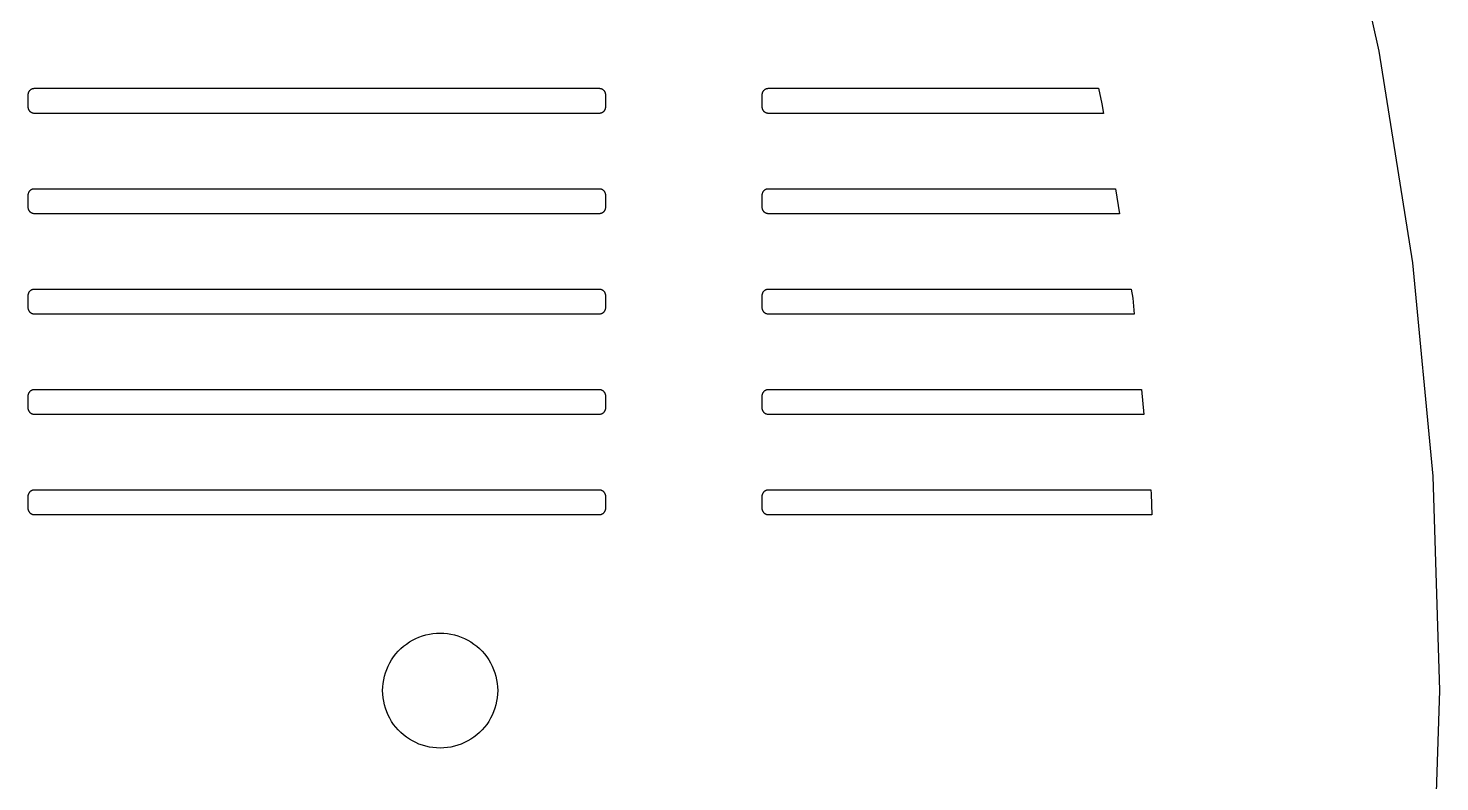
# Model space of a CAD drawing. Header units: metres. Extents: x -163 to 163, y -163 to 163.
# Drawn here: x 95.7 to 163.2, y -4.4 to 31.7 of the extents above; entities that cross this region are included whole.
import ezdxf

# ---------------------------------------------------------------- set-up
doc = ezdxf.new("R2010")
doc.units = ezdxf.units.M

msp = doc.modelspace()

# ---------------------------------------------------------------- linework, layer by layer
for p, q in [((160.308, 30.5804), (158.072, 40.5859)), ((161.912, 20.4542), (160.308, 30.5804)), ((95.701, 28.501), (95.7016, 28.5199)), ((95.701, 27.901), (95.701, 28.501)), ((95.7016, 28.5199), (95.7034, 28.5386)), ((95.7034, 28.5386), (95.7064, 28.5573)), ((95.7064, 28.5573), (95.7105, 28.5757)), ((95.7105, 28.5757), (95.7157, 28.5938)), ((95.7157, 28.5938), (95.7221, 28.6115)), ((95.7221, 28.6115), (95.7296, 28.6288)), ((95.7296, 28.6288), (95.7381, 28.6456)), ((95.7381, 28.6456), (95.7477, 28.6618)), ((95.7477, 28.6618), (95.7583, 28.6774)), ((95.7583, 28.6774), (95.7699, 28.6923)), ((95.7699, 28.6923), (95.7823, 28.7064)), ((95.7823, 28.7064), (95.7957, 28.7197)), ((95.7957, 28.7197), (95.8098, 28.7322)), ((95.8098, 28.7322), (95.8247, 28.7437)), ((95.8247, 28.7437), (95.8403, 28.7543)), ((95.8403, 28.7543), (95.8565, 28.7639)), ((95.8565, 28.7639), (95.8733, 28.7725)), ((95.8733, 28.7725), (95.8906, 28.78)), ((95.8906, 28.78), (95.9083, 28.7864)), ((95.9083, 28.7864), (95.9264, 28.7916)), ((95.9264, 28.7916), (95.9448, 28.7957)), ((95.9448, 28.7957), (95.9634, 28.7987)), ((95.9634, 28.7987), (95.9822, 28.8004)), ((95.9822, 28.8004), (96.001, 28.801)), ((96.001, 28.801), (123.001, 28.801)), ((123.001, 28.801), (123.02, 28.8004)), ((123.02, 28.8004), (123.039, 28.7987)), ((123.039, 28.7987), (123.057, 28.7957)), ((123.057, 28.7957), (123.076, 28.7916)), ((123.076, 28.7916), (123.094, 28.7864)), ((123.094, 28.7864), (123.111, 28.78)), ((123.111, 28.78), (123.129, 28.7725)), ((123.129, 28.7725), (123.146, 28.7639)), ((123.146, 28.7639), (123.162, 28.7543)), ((123.162, 28.7543), (123.177, 28.7437)), ((123.177, 28.7437), (123.192, 28.7322)), ((123.192, 28.7322), (123.206, 28.7197)), ((123.206, 28.7197), (123.22, 28.7064)), ((123.22, 28.7064), (123.232, 28.6923)), ((123.232, 28.6923), (123.244, 28.6774)), ((123.244, 28.6774), (123.254, 28.6618)), ((123.254, 28.6618), (123.264, 28.6456)), ((123.264, 28.6456), (123.272, 28.6288)), ((123.272, 28.6288), (123.28, 28.6115)), ((123.28, 28.6115), (123.286, 28.5938)), ((123.286, 28.5938), (123.292, 28.5757)), ((123.292, 28.5757), (123.296, 28.5573)), ((123.296, 28.5573), (123.299, 28.5386)), ((123.299, 28.5386), (123.3, 28.5199)), ((123.3, 28.5199), (123.301, 28.501)), ((123.301, 28.501), (123.301, 27.901)), ((130.801, 28.501), (130.802, 28.5199)), ((130.801, 27.901), (130.801, 28.501)), ((130.802, 28.5199), (130.803, 28.5386)), ((130.803, 28.5386), (130.806, 28.5573)), ((130.806, 28.5573), (130.81, 28.5757)), ((130.81, 28.5757), (130.816, 28.5938)), ((130.816, 28.5938), (130.822, 28.6115)), ((130.822, 28.6115), (130.83, 28.6288)), ((130.83, 28.6288), (130.838, 28.6456)), ((130.838, 28.6456), (130.848, 28.6618)), ((130.848, 28.6618), (130.858, 28.6774)), ((130.858, 28.6774), (130.87, 28.6923)), ((130.87, 28.6923), (130.882, 28.7064)), ((130.882, 28.7064), (130.896, 28.7197)), ((130.896, 28.7197), (130.91, 28.7322)), ((130.91, 28.7322), (130.925, 28.7437)), ((130.925, 28.7437), (130.94, 28.7543)), ((130.94, 28.7543), (130.957, 28.7639)), ((130.957, 28.7639), (130.973, 28.7725)), ((130.973, 28.7725), (130.991, 28.78)), ((130.991, 28.78), (131.008, 28.7864)), ((131.008, 28.7864), (131.026, 28.7916)), ((131.026, 28.7916), (131.045, 28.7957)), ((131.045, 28.7957), (131.063, 28.7987)), ((131.063, 28.7987), (131.082, 28.8004)), ((131.082, 28.8004), (131.101, 28.801)), ((131.101, 28.801), (146.88, 28.801)), ((146.88, 28.801), (147.047, 28.0508)), ((95.7016, 27.8822), (95.701, 27.901)), ((95.7034, 27.8634), (95.7016, 27.8822)), ((95.7064, 27.8448), (95.7034, 27.8634)), ((95.7105, 27.8264), (95.7064, 27.8448)), ((95.7157, 27.8083), (95.7105, 27.8264)), ((95.7221, 27.7906), (95.7157, 27.8083)), ((95.7296, 27.7733), (95.7221, 27.7906)), ((95.7381, 27.7565), (95.7296, 27.7733)), ((95.7477, 27.7403), (95.7381, 27.7565)), ((95.7583, 27.7247), (95.7477, 27.7403)), ((95.7699, 27.7098), (95.7583, 27.7247)), ((95.7823, 27.6957), (95.7699, 27.7098)), ((95.7957, 27.6823), (95.7823, 27.6957)), ((95.8098, 27.6699), (95.7957, 27.6823)), ((123.206, 27.6823), (123.192, 27.6699)), ((123.22, 27.6957), (123.206, 27.6823)), ((123.232, 27.7098), (123.22, 27.6957)), ((123.244, 27.7247), (123.232, 27.7098)), ((123.254, 27.7403), (123.244, 27.7247)), ((123.264, 27.7565), (123.254, 27.7403)), ((123.272, 27.7733), (123.264, 27.7565)), ((123.28, 27.7906), (123.272, 27.7733)), ((123.286, 27.8083), (123.28, 27.7906)), ((123.292, 27.8264), (123.286, 27.8083)), ((123.296, 27.8448), (123.292, 27.8264)), ((123.299, 27.8634), (123.296, 27.8448)), ((123.3, 27.8822), (123.299, 27.8634)), ((123.301, 27.901), (123.3, 27.8822)), ((130.802, 27.8822), (130.801, 27.901)), ((130.803, 27.8634), (130.802, 27.8822)), ((130.806, 27.8448), (130.803, 27.8634)), ((130.81, 27.8264), (130.806, 27.8448)), ((130.816, 27.8083), (130.81, 27.8264)), ((130.822, 27.7906), (130.816, 27.8083)), ((130.83, 27.7733), (130.822, 27.7906)), ((130.838, 27.7565), (130.83, 27.7733)), ((130.848, 27.7403), (130.838, 27.7565)), ((130.858, 27.7247), (130.848, 27.7403)), ((130.87, 27.7098), (130.858, 27.7247)), ((130.882, 27.6957), (130.87, 27.7098)), ((130.896, 27.6823), (130.882, 27.6957)), ((130.91, 27.6699), (130.896, 27.6823)), ((147.047, 28.0508), (147.119, 27.601)), ((95.8247, 27.6583), (95.8098, 27.6699)), ((95.8403, 27.6477), (95.8247, 27.6583)), ((95.8565, 27.6382), (95.8403, 27.6477)), ((95.8733, 27.6296), (95.8565, 27.6382)), ((95.8906, 27.6221), (95.8733, 27.6296)), ((95.9083, 27.6157), (95.8906, 27.6221)), ((95.9264, 27.6105), (95.9083, 27.6157)), ((95.9448, 27.6064), (95.9264, 27.6105)), ((95.9634, 27.6034), (95.9448, 27.6064)), ((95.9822, 27.6016), (95.9634, 27.6034)), ((96.001, 27.601), (95.9822, 27.6016)), ((123.001, 27.601), (96.001, 27.601)), ((123.02, 27.6016), (123.001, 27.601)), ((123.039, 27.6034), (123.02, 27.6016)), ((123.057, 27.6064), (123.039, 27.6034)), ((123.076, 27.6105), (123.057, 27.6064)), ((123.094, 27.6157), (123.076, 27.6105)), ((123.111, 27.6221), (123.094, 27.6157)), ((123.129, 27.6296), (123.111, 27.6221)), ((123.146, 27.6382), (123.129, 27.6296)), ((123.162, 27.6477), (123.146, 27.6382)), ((123.177, 27.6583), (123.162, 27.6477)), ((123.192, 27.6699), (123.177, 27.6583)), ((130.925, 27.6583), (130.91, 27.6699)), ((130.94, 27.6477), (130.925, 27.6583)), ((130.957, 27.6382), (130.94, 27.6477)), ((130.973, 27.6296), (130.957, 27.6382)), ((130.991, 27.6221), (130.973, 27.6296)), ((131.008, 27.6157), (130.991, 27.6221)), ((131.026, 27.6105), (131.008, 27.6157)), ((131.045, 27.6064), (131.026, 27.6105)), ((131.063, 27.6034), (131.045, 27.6064)), ((131.082, 27.6016), (131.063, 27.6034)), ((131.101, 27.601), (131.082, 27.6016)), ((147.119, 27.601), (131.101, 27.601)), ((95.701, 23.701), (95.7016, 23.7199)), ((95.701, 23.101), (95.701, 23.701)), ((95.7016, 23.7199), (95.7034, 23.7386)), ((95.7034, 23.7386), (95.7064, 23.7572)), ((95.7064, 23.7572), (95.7105, 23.7757)), ((95.7105, 23.7757), (95.7157, 23.7937)), ((95.7157, 23.7937), (95.7221, 23.8115)), ((95.7221, 23.8115), (95.7296, 23.8288)), ((95.7296, 23.8288), (95.7381, 23.8456)), ((95.7381, 23.8456), (95.7477, 23.8618)), ((95.7477, 23.8618), (95.7583, 23.8774)), ((95.7583, 23.8774), (95.7699, 23.8923)), ((95.7699, 23.8923), (95.7823, 23.9064)), ((95.7823, 23.9064), (95.7957, 23.9197)), ((95.7957, 23.9197), (95.8098, 23.9322)), ((95.8098, 23.9322), (95.8247, 23.9437)), ((95.8247, 23.9437), (95.8403, 23.9543)), ((95.8403, 23.9543), (95.8565, 23.9639)), ((95.8565, 23.9639), (95.8733, 23.9725)), ((95.8733, 23.9725), (95.8906, 23.98)), ((95.8906, 23.98), (95.9083, 23.9864)), ((95.9083, 23.9864), (95.9264, 23.9916)), ((95.9264, 23.9916), (95.9448, 23.9957)), ((95.9448, 23.9957), (95.9634, 23.9987)), ((95.9634, 23.9987), (95.9822, 24.0004)), ((95.9822, 24.0004), (96.001, 24.001)), ((96.001, 24.001), (123.001, 24.001)), ((123.001, 24.001), (123.02, 24.0004)), ((123.02, 24.0004), (123.039, 23.9987)), ((123.039, 23.9987), (123.057, 23.9957)), ((123.057, 23.9957), (123.076, 23.9916)), ((123.076, 23.9916), (123.094, 23.9864)), ((123.094, 23.9864), (123.111, 23.98)), ((123.111, 23.98), (123.129, 23.9725)), ((123.129, 23.9725), (123.146, 23.9639)), ((123.146, 23.9639), (123.162, 23.9543)), ((123.162, 23.9543), (123.177, 23.9437)), ((123.177, 23.9437), (123.192, 23.9322)), ((123.192, 23.9322), (123.206, 23.9197)), ((123.206, 23.9197), (123.22, 23.9064)), ((123.22, 23.9064), (123.232, 23.8923)), ((123.232, 23.8923), (123.244, 23.8774)), ((123.244, 23.8774), (123.254, 23.8618)), ((123.254, 23.8618), (123.264, 23.8456)), ((123.264, 23.8456), (123.272, 23.8288)), ((123.272, 23.8288), (123.28, 23.8115)), ((123.28, 23.8115), (123.286, 23.7937)), ((123.286, 23.7937), (123.292, 23.7757)), ((123.292, 23.7757), (123.296, 23.7572)), ((123.296, 23.7572), (123.299, 23.7386)), ((123.299, 23.7386), (123.3, 23.7199)), ((123.3, 23.7199), (123.301, 23.701)), ((123.301, 23.701), (123.301, 23.101)), ((130.801, 23.701), (130.802, 23.7199)), ((130.801, 23.101), (130.801, 23.701)), ((130.802, 23.7199), (130.803, 23.7386)), ((130.803, 23.7386), (130.806, 23.7572)), ((130.806, 23.7572), (130.81, 23.7757)), ((130.81, 23.7757), (130.816, 23.7937)), ((130.816, 23.7937), (130.822, 23.8115)), ((130.822, 23.8115), (130.83, 23.8288)), ((130.83, 23.8288), (130.838, 23.8456)), ((130.838, 23.8456), (130.848, 23.8618)), ((130.848, 23.8618), (130.858, 23.8774)), ((130.858, 23.8774), (130.87, 23.8923)), ((130.87, 23.8923), (130.882, 23.9064)), ((130.882, 23.9064), (130.896, 23.9197)), ((130.896, 23.9197), (130.91, 23.9322)), ((130.91, 23.9322), (130.925, 23.9437)), ((130.925, 23.9437), (130.94, 23.9543)), ((130.94, 23.9543), (130.957, 23.9639)), ((130.957, 23.9639), (130.973, 23.9725)), ((130.973, 23.9725), (130.991, 23.98)), ((130.991, 23.98), (131.008, 23.9864)), ((131.008, 23.9864), (131.026, 23.9916)), ((131.026, 23.9916), (131.045, 23.9957)), ((131.045, 23.9957), (131.063, 23.9987)), ((131.063, 23.9987), (131.082, 24.0004)), ((131.082, 24.0004), (131.101, 24.001)), ((131.101, 24.001), (147.689, 24.001)), ((147.689, 24.001), (147.879, 22.801)), ((95.7016, 23.0822), (95.701, 23.101)), ((95.7034, 23.0634), (95.7016, 23.0822)), ((95.7064, 23.0448), (95.7034, 23.0634)), ((95.7105, 23.0264), (95.7064, 23.0448)), ((95.7157, 23.0083), (95.7105, 23.0264)), ((95.7221, 22.9906), (95.7157, 23.0083)), ((95.7296, 22.9733), (95.7221, 22.9906)), ((95.7381, 22.9565), (95.7296, 22.9733)), ((95.7477, 22.9403), (95.7381, 22.9565)), ((123.264, 22.9565), (123.254, 22.9403)), ((123.272, 22.9733), (123.264, 22.9565)), ((123.28, 22.9906), (123.272, 22.9733)), ((123.286, 23.0083), (123.28, 22.9906)), ((123.292, 23.0264), (123.286, 23.0083)), ((123.296, 23.0448), (123.292, 23.0264)), ((123.299, 23.0634), (123.296, 23.0448)), ((123.3, 23.0822), (123.299, 23.0634)), ((123.301, 23.101), (123.3, 23.0822)), ((130.802, 23.0822), (130.801, 23.101)), ((130.803, 23.0634), (130.802, 23.0822)), ((130.806, 23.0448), (130.803, 23.0634)), ((130.81, 23.0264), (130.806, 23.0448)), ((130.816, 23.0083), (130.81, 23.0264)), ((130.822, 22.9906), (130.816, 23.0083)), ((130.83, 22.9733), (130.822, 22.9906)), ((130.838, 22.9565), (130.83, 22.9733)), ((130.848, 22.9403), (130.838, 22.9565)), ((95.7583, 22.9247), (95.7477, 22.9403)), ((95.7699, 22.9098), (95.7583, 22.9247)), ((95.7823, 22.8957), (95.7699, 22.9098)), ((95.7957, 22.8824), (95.7823, 22.8957)), ((95.8098, 22.8699), (95.7957, 22.8824)), ((95.8247, 22.8583), (95.8098, 22.8699)), ((95.8403, 22.8477), (95.8247, 22.8583)), ((95.8565, 22.8382), (95.8403, 22.8477)), ((95.8733, 22.8296), (95.8565, 22.8382)), ((95.8906, 22.8221), (95.8733, 22.8296)), ((95.9083, 22.8157), (95.8906, 22.8221)), ((95.9264, 22.8105), (95.9083, 22.8157)), ((95.9448, 22.8064), (95.9264, 22.8105)), ((95.9634, 22.8034), (95.9448, 22.8064)), ((95.9822, 22.8016), (95.9634, 22.8034)), ((96.001, 22.801), (95.9822, 22.8016)), ((123.001, 22.801), (96.001, 22.801)), ((123.02, 22.8016), (123.001, 22.801)), ((123.039, 22.8034), (123.02, 22.8016)), ((123.057, 22.8064), (123.039, 22.8034)), ((123.076, 22.8105), (123.057, 22.8064)), ((123.094, 22.8157), (123.076, 22.8105)), ((123.111, 22.8221), (123.094, 22.8157)), ((123.129, 22.8296), (123.111, 22.8221)), ((123.146, 22.8382), (123.129, 22.8296)), ((123.162, 22.8477), (123.146, 22.8382)), ((123.177, 22.8583), (123.162, 22.8477)), ((123.192, 22.8699), (123.177, 22.8583)), ((123.206, 22.8824), (123.192, 22.8699)), ((123.22, 22.8957), (123.206, 22.8824)), ((123.232, 22.9098), (123.22, 22.8957)), ((123.244, 22.9247), (123.232, 22.9098)), ((123.254, 22.9403), (123.244, 22.9247)), ((130.858, 22.9247), (130.848, 22.9403)), ((130.87, 22.9098), (130.858, 22.9247)), ((130.882, 22.8957), (130.87, 22.9098)), ((130.896, 22.8824), (130.882, 22.8957)), ((130.91, 22.8699), (130.896, 22.8824)), ((130.925, 22.8583), (130.91, 22.8699)), ((130.94, 22.8477), (130.925, 22.8583)), ((130.957, 22.8382), (130.94, 22.8477)), ((130.973, 22.8296), (130.957, 22.8382)), ((130.991, 22.8221), (130.973, 22.8296)), ((131.008, 22.8157), (130.991, 22.8221)), ((131.026, 22.8105), (131.008, 22.8157)), ((131.045, 22.8064), (131.026, 22.8105)), ((131.063, 22.8034), (131.045, 22.8064)), ((131.082, 22.8016), (131.063, 22.8034)), ((131.101, 22.801), (131.082, 22.8016)), ((147.879, 22.801), (131.101, 22.801)), ((162.877, 10.2473), (161.912, 20.4542)), ((95.701, 18.901), (95.7016, 18.9199)), ((95.701, 18.301), (95.701, 18.901)), ((95.7016, 18.9199), (95.7034, 18.9386)), ((95.7034, 18.9386), (95.7064, 18.9573)), ((95.7064, 18.9573), (95.7105, 18.9756)), ((95.7105, 18.9756), (95.7157, 18.9937)), ((95.7157, 18.9937), (95.7221, 19.0115)), ((95.7221, 19.0115), (95.7296, 19.0288)), ((95.7296, 19.0288), (95.7381, 19.0456)), ((95.7381, 19.0456), (95.7477, 19.0618)), ((95.7477, 19.0618), (95.7583, 19.0774)), ((95.7583, 19.0774), (95.7699, 19.0923)), ((95.7699, 19.0923), (95.7823, 19.1064)), ((95.7823, 19.1064), (95.7957, 19.1197)), ((95.7957, 19.1197), (95.8098, 19.1322)), ((95.8098, 19.1322), (95.8247, 19.1437)), ((95.8247, 19.1437), (95.8403, 19.1543)), ((95.8403, 19.1543), (95.8565, 19.1639)), ((95.8565, 19.1639), (95.8733, 19.1725)), ((95.8733, 19.1725), (95.8906, 19.18)), ((95.8906, 19.18), (95.9083, 19.1864)), ((95.9083, 19.1864), (95.9264, 19.1916)), ((95.9264, 19.1916), (95.9448, 19.1957)), ((95.9448, 19.1957), (95.9634, 19.1987)), ((95.9634, 19.1987), (95.9822, 19.2005)), ((95.9822, 19.2005), (96.001, 19.201)), ((96.001, 19.201), (123.001, 19.201)), ((123.001, 19.201), (123.02, 19.2005)), ((123.02, 19.2005), (123.039, 19.1987)), ((123.039, 19.1987), (123.057, 19.1957)), ((123.057, 19.1957), (123.076, 19.1916)), ((123.076, 19.1916), (123.094, 19.1864)), ((123.094, 19.1864), (123.111, 19.18)), ((123.111, 19.18), (123.129, 19.1725)), ((123.129, 19.1725), (123.146, 19.1639)), ((123.146, 19.1639), (123.162, 19.1543)), ((123.162, 19.1543), (123.177, 19.1437)), ((123.177, 19.1437), (123.192, 19.1322)), ((123.192, 19.1322), (123.206, 19.1197)), ((123.206, 19.1197), (123.22, 19.1064)), ((123.22, 19.1064), (123.232, 19.0923)), ((123.232, 19.0923), (123.244, 19.0774)), ((123.244, 19.0774), (123.254, 19.0618)), ((123.254, 19.0618), (123.264, 19.0456)), ((123.264, 19.0456), (123.272, 19.0288)), ((123.272, 19.0288), (123.28, 19.0115)), ((123.28, 19.0115), (123.286, 18.9937)), ((123.286, 18.9937), (123.292, 18.9756)), ((123.292, 18.9756), (123.296, 18.9573)), ((123.296, 18.9573), (123.299, 18.9386)), ((123.299, 18.9386), (123.3, 18.9199)), ((123.3, 18.9199), (123.301, 18.901)), ((123.301, 18.901), (123.301, 18.301)), ((130.801, 18.901), (130.802, 18.9199)), ((130.801, 18.301), (130.801, 18.901)), ((130.802, 18.9199), (130.803, 18.9386)), ((130.803, 18.9386), (130.806, 18.9573)), ((130.806, 18.9573), (130.81, 18.9756)), ((130.81, 18.9756), (130.816, 18.9937)), ((130.816, 18.9937), (130.822, 19.0115)), ((130.822, 19.0115), (130.83, 19.0288)), ((130.83, 19.0288), (130.838, 19.0456)), ((130.838, 19.0456), (130.848, 19.0618)), ((130.848, 19.0618), (130.858, 19.0774)), ((130.858, 19.0774), (130.87, 19.0923)), ((130.87, 19.0923), (130.882, 19.1064)), ((130.882, 19.1064), (130.896, 19.1197)), ((130.896, 19.1197), (130.91, 19.1322)), ((130.91, 19.1322), (130.925, 19.1437)), ((130.925, 19.1437), (130.94, 19.1543)), ((130.94, 19.1543), (130.957, 19.1639)), ((130.957, 19.1639), (130.973, 19.1725)), ((130.973, 19.1725), (130.991, 19.18)), ((130.991, 19.18), (131.008, 19.1864)), ((131.008, 19.1864), (131.026, 19.1916)), ((131.026, 19.1916), (131.045, 19.1957)), ((131.045, 19.1957), (131.063, 19.1987)), ((131.063, 19.1987), (131.082, 19.2005)), ((131.082, 19.2005), (131.101, 19.201)), ((131.101, 19.201), (148.449, 19.201)), ((148.449, 19.201), (148.519, 18.7623)), ((95.7016, 18.2822), (95.701, 18.301)), ((95.7034, 18.2634), (95.7016, 18.2822)), ((95.7064, 18.2448), (95.7034, 18.2634)), ((95.7105, 18.2264), (95.7064, 18.2448)), ((95.7157, 18.2083), (95.7105, 18.2264)), ((123.292, 18.2264), (123.286, 18.2083)), ((123.296, 18.2448), (123.292, 18.2264)), ((123.299, 18.2634), (123.296, 18.2448)), ((123.3, 18.2822), (123.299, 18.2634)), ((123.301, 18.301), (123.3, 18.2822)), ((130.802, 18.2822), (130.801, 18.301)), ((130.803, 18.2634), (130.802, 18.2822)), ((130.806, 18.2448), (130.803, 18.2634)), ((130.81, 18.2264), (130.806, 18.2448)), ((130.816, 18.2083), (130.81, 18.2264)), ((148.519, 18.7623), (148.59, 18.001)), ((95.7221, 18.1906), (95.7157, 18.2083)), ((95.7296, 18.1733), (95.7221, 18.1906)), ((95.7381, 18.1565), (95.7296, 18.1733)), ((95.7477, 18.1403), (95.7381, 18.1565)), ((95.7583, 18.1247), (95.7477, 18.1403)), ((95.7699, 18.1098), (95.7583, 18.1247)), ((95.7823, 18.0957), (95.7699, 18.1098)), ((95.7957, 18.0824), (95.7823, 18.0957)), ((95.8098, 18.0699), (95.7957, 18.0824)), ((95.8247, 18.0583), (95.8098, 18.0699)), ((95.8403, 18.0477), (95.8247, 18.0583)), ((95.8565, 18.0381), (95.8403, 18.0477)), ((95.8733, 18.0296), (95.8565, 18.0381)), ((95.8906, 18.0221), (95.8733, 18.0296)), ((95.9083, 18.0157), (95.8906, 18.0221)), ((95.9264, 18.0105), (95.9083, 18.0157)), ((95.9448, 18.0063), (95.9264, 18.0105)), ((95.9634, 18.0034), (95.9448, 18.0063)), ((95.9822, 18.0016), (95.9634, 18.0034)), ((96.001, 18.001), (95.9822, 18.0016)), ((123.001, 18.001), (96.001, 18.001)), ((123.02, 18.0016), (123.001, 18.001)), ((123.039, 18.0034), (123.02, 18.0016)), ((123.057, 18.0063), (123.039, 18.0034)), ((123.076, 18.0105), (123.057, 18.0063)), ((123.094, 18.0157), (123.076, 18.0105)), ((123.111, 18.0221), (123.094, 18.0157)), ((123.129, 18.0296), (123.111, 18.0221)), ((123.146, 18.0381), (123.129, 18.0296)), ((123.162, 18.0477), (123.146, 18.0381)), ((123.177, 18.0583), (123.162, 18.0477)), ((123.192, 18.0699), (123.177, 18.0583)), ((123.206, 18.0824), (123.192, 18.0699)), ((123.22, 18.0957), (123.206, 18.0824)), ((123.232, 18.1098), (123.22, 18.0957)), ((123.244, 18.1247), (123.232, 18.1098)), ((123.254, 18.1403), (123.244, 18.1247)), ((123.264, 18.1565), (123.254, 18.1403)), ((123.272, 18.1733), (123.264, 18.1565)), ((123.28, 18.1906), (123.272, 18.1733)), ((123.286, 18.2083), (123.28, 18.1906)), ((130.822, 18.1906), (130.816, 18.2083)), ((130.83, 18.1733), (130.822, 18.1906)), ((130.838, 18.1565), (130.83, 18.1733)), ((130.848, 18.1403), (130.838, 18.1565)), ((130.858, 18.1247), (130.848, 18.1403)), ((130.87, 18.1098), (130.858, 18.1247)), ((130.882, 18.0957), (130.87, 18.1098)), ((130.896, 18.0824), (130.882, 18.0957)), ((130.91, 18.0699), (130.896, 18.0824)), ((130.925, 18.0583), (130.91, 18.0699)), ((130.94, 18.0477), (130.925, 18.0583)), ((130.957, 18.0381), (130.94, 18.0477)), ((130.973, 18.0296), (130.957, 18.0381)), ((130.991, 18.0221), (130.973, 18.0296)), ((131.008, 18.0157), (130.991, 18.0221)), ((131.026, 18.0105), (131.008, 18.0157)), ((131.045, 18.0063), (131.026, 18.0105)), ((131.063, 18.0034), (131.045, 18.0063)), ((131.082, 18.0016), (131.063, 18.0034)), ((131.101, 18.001), (131.082, 18.0016)), ((148.59, 18.001), (131.101, 18.001)), ((95.7064, 14.1573), (95.7105, 14.1756)), ((95.7105, 14.1756), (95.7157, 14.1937)), ((95.7157, 14.1937), (95.7221, 14.2115)), ((95.7221, 14.2115), (95.7296, 14.2288)), ((95.7296, 14.2288), (95.7381, 14.2456)), ((95.7381, 14.2456), (95.7477, 14.2618)), ((95.7477, 14.2618), (95.7583, 14.2774)), ((95.7583, 14.2774), (95.7699, 14.2923)), ((95.7699, 14.2923), (95.7823, 14.3064)), ((95.7823, 14.3064), (95.7957, 14.3197)), ((95.7957, 14.3197), (95.8098, 14.3322)), ((95.8098, 14.3322), (95.8247, 14.3438)), ((95.8247, 14.3438), (95.8403, 14.3543)), ((95.8403, 14.3543), (95.8565, 14.3639)), ((95.8565, 14.3639), (95.8733, 14.3725)), ((95.8733, 14.3725), (95.8906, 14.38)), ((95.8906, 14.38), (95.9083, 14.3864)), ((95.9083, 14.3864), (95.9264, 14.3916)), ((95.9264, 14.3916), (95.9448, 14.3957)), ((95.9448, 14.3957), (95.9634, 14.3987)), ((95.9634, 14.3987), (95.9822, 14.4005)), ((95.9822, 14.4005), (96.001, 14.401)), ((96.001, 14.401), (123.001, 14.401)), ((123.001, 14.401), (123.02, 14.4005)), ((123.02, 14.4005), (123.039, 14.3987)), ((123.039, 14.3987), (123.057, 14.3957)), ((123.057, 14.3957), (123.076, 14.3916)), ((123.076, 14.3916), (123.094, 14.3864)), ((123.094, 14.3864), (123.111, 14.38)), ((123.111, 14.38), (123.129, 14.3725)), ((123.129, 14.3725), (123.146, 14.3639)), ((123.146, 14.3639), (123.162, 14.3543)), ((123.162, 14.3543), (123.177, 14.3438)), ((123.177, 14.3438), (123.192, 14.3322)), ((123.192, 14.3322), (123.206, 14.3197)), ((123.206, 14.3197), (123.22, 14.3064)), ((123.22, 14.3064), (123.232, 14.2923)), ((123.232, 14.2923), (123.244, 14.2774)), ((123.244, 14.2774), (123.254, 14.2618)), ((123.254, 14.2618), (123.264, 14.2456)), ((123.264, 14.2456), (123.272, 14.2288)), ((123.272, 14.2288), (123.28, 14.2115)), ((123.28, 14.2115), (123.286, 14.1937)), ((123.286, 14.1937), (123.292, 14.1756)), ((123.292, 14.1756), (123.296, 14.1573)), ((130.806, 14.1573), (130.81, 14.1756)), ((130.81, 14.1756), (130.816, 14.1937)), ((130.816, 14.1937), (130.822, 14.2115)), ((130.822, 14.2115), (130.83, 14.2288)), ((130.83, 14.2288), (130.838, 14.2456)), ((130.838, 14.2456), (130.848, 14.2618)), ((130.848, 14.2618), (130.858, 14.2774)), ((130.858, 14.2774), (130.87, 14.2923)), ((130.87, 14.2923), (130.882, 14.3064)), ((130.882, 14.3064), (130.896, 14.3197)), ((130.896, 14.3197), (130.91, 14.3322)), ((130.91, 14.3322), (130.925, 14.3438)), ((130.925, 14.3438), (130.94, 14.3543)), ((130.94, 14.3543), (130.957, 14.3639)), ((130.957, 14.3639), (130.973, 14.3725)), ((130.973, 14.3725), (130.991, 14.38)), ((130.991, 14.38), (131.008, 14.3864)), ((131.008, 14.3864), (131.026, 14.3916)), ((131.026, 14.3916), (131.045, 14.3957)), ((131.045, 14.3957), (131.063, 14.3987)), ((131.063, 14.3987), (131.082, 14.4005)), ((131.082, 14.4005), (131.101, 14.401)), ((131.101, 14.401), (148.931, 14.401)), ((148.931, 14.401), (149.044, 13.201)), ((95.701, 14.101), (95.7016, 14.1199)), ((95.701, 13.501), (95.701, 14.101)), ((95.7016, 13.4822), (95.701, 13.501)), ((95.7016, 14.1199), (95.7034, 14.1386)), ((95.7034, 14.1386), (95.7064, 14.1573)), ((123.296, 14.1573), (123.299, 14.1386)), ((123.299, 14.1386), (123.3, 14.1199)), ((123.3, 14.1199), (123.301, 14.101)), ((123.301, 13.501), (123.3, 13.4822)), ((123.301, 14.101), (123.301, 13.501)), ((130.801, 14.101), (130.802, 14.1199)), ((130.801, 13.501), (130.801, 14.101)), ((130.802, 13.4822), (130.801, 13.501)), ((130.802, 14.1199), (130.803, 14.1386)), ((130.803, 14.1386), (130.806, 14.1573)), ((95.7034, 13.4634), (95.7016, 13.4822)), ((95.7064, 13.4448), (95.7034, 13.4634)), ((95.7105, 13.4264), (95.7064, 13.4448)), ((95.7157, 13.4083), (95.7105, 13.4264)), ((95.7221, 13.3906), (95.7157, 13.4083)), ((95.7296, 13.3733), (95.7221, 13.3906)), ((95.7381, 13.3565), (95.7296, 13.3733)), ((95.7477, 13.3403), (95.7381, 13.3565)), ((95.7583, 13.3247), (95.7477, 13.3403)), ((95.7699, 13.3098), (95.7583, 13.3247)), ((95.7823, 13.2957), (95.7699, 13.3098)), ((95.7957, 13.2823), (95.7823, 13.2957)), ((95.8098, 13.2699), (95.7957, 13.2823)), ((95.8247, 13.2583), (95.8098, 13.2699)), ((95.8403, 13.2477), (95.8247, 13.2583)), ((95.8565, 13.2381), (95.8403, 13.2477)), ((95.8733, 13.2296), (95.8565, 13.2381)), ((95.8906, 13.2221), (95.8733, 13.2296)), ((95.9083, 13.2157), (95.8906, 13.2221)), ((95.9264, 13.2105), (95.9083, 13.2157)), ((95.9448, 13.2064), (95.9264, 13.2105)), ((95.9634, 13.2034), (95.9448, 13.2064)), ((95.9822, 13.2016), (95.9634, 13.2034)), ((96.001, 13.201), (95.9822, 13.2016)), ((123.001, 13.201), (96.001, 13.201)), ((123.02, 13.2016), (123.001, 13.201)), ((123.039, 13.2034), (123.02, 13.2016)), ((123.057, 13.2064), (123.039, 13.2034)), ((123.076, 13.2105), (123.057, 13.2064)), ((123.094, 13.2157), (123.076, 13.2105)), ((123.111, 13.2221), (123.094, 13.2157)), ((123.129, 13.2296), (123.111, 13.2221)), ((123.146, 13.2381), (123.129, 13.2296)), ((123.162, 13.2477), (123.146, 13.2381)), ((123.177, 13.2583), (123.162, 13.2477)), ((123.192, 13.2699), (123.177, 13.2583)), ((123.206, 13.2823), (123.192, 13.2699)), ((123.22, 13.2957), (123.206, 13.2823)), ((123.232, 13.3098), (123.22, 13.2957)), ((123.244, 13.3247), (123.232, 13.3098)), ((123.254, 13.3403), (123.244, 13.3247)), ((123.264, 13.3565), (123.254, 13.3403)), ((123.272, 13.3733), (123.264, 13.3565)), ((123.28, 13.3906), (123.272, 13.3733)), ((123.286, 13.4083), (123.28, 13.3906)), ((123.292, 13.4264), (123.286, 13.4083)), ((123.296, 13.4448), (123.292, 13.4264)), ((123.299, 13.4634), (123.296, 13.4448)), ((123.3, 13.4822), (123.299, 13.4634)), ((130.803, 13.4634), (130.802, 13.4822)), ((130.806, 13.4448), (130.803, 13.4634)), ((130.81, 13.4264), (130.806, 13.4448)), ((130.816, 13.4083), (130.81, 13.4264)), ((130.822, 13.3906), (130.816, 13.4083)), ((130.83, 13.3733), (130.822, 13.3906)), ((130.838, 13.3565), (130.83, 13.3733)), ((130.848, 13.3403), (130.838, 13.3565)), ((130.858, 13.3247), (130.848, 13.3403)), ((130.87, 13.3098), (130.858, 13.3247)), ((130.882, 13.2957), (130.87, 13.3098)), ((130.896, 13.2823), (130.882, 13.2957)), ((130.91, 13.2699), (130.896, 13.2823)), ((130.925, 13.2583), (130.91, 13.2699)), ((130.94, 13.2477), (130.925, 13.2583)), ((130.957, 13.2381), (130.94, 13.2477)), ((130.973, 13.2296), (130.957, 13.2381)), ((130.991, 13.2221), (130.973, 13.2296)), ((131.008, 13.2157), (130.991, 13.2221)), ((131.026, 13.2105), (131.008, 13.2157)), ((131.045, 13.2064), (131.026, 13.2105)), ((131.063, 13.2034), (131.045, 13.2064)), ((131.082, 13.2016), (131.063, 13.2034)), ((131.101, 13.201), (131.082, 13.2016)), ((149.044, 13.201), (131.101, 13.201)), ((163.199, 0), (162.877, 10.2473)), ((95.7381, 9.44557), (95.7477, 9.46179)), ((95.7477, 9.46179), (95.7583, 9.47737)), ((95.7583, 9.47737), (95.7699, 9.49226)), ((95.7699, 9.49226), (95.7823, 9.50641)), ((95.7823, 9.50641), (95.7957, 9.51973)), ((95.7957, 9.51973), (95.8098, 9.5322)), ((95.8098, 9.5322), (95.8247, 9.54375)), ((95.8247, 9.54375), (95.8403, 9.55434)), ((95.8403, 9.55434), (95.8565, 9.56393)), ((95.8565, 9.56393), (95.8733, 9.57248)), ((95.8733, 9.57248), (95.8906, 9.57997)), ((95.8906, 9.57997), (95.9083, 9.58635)), ((95.9083, 9.58635), (95.9264, 9.59161)), ((95.9264, 9.59161), (95.9448, 9.59572)), ((95.9448, 9.59572), (95.9634, 9.59868)), ((95.9634, 9.59868), (95.9822, 9.60045)), ((95.9822, 9.60045), (96.001, 9.60104)), ((96.001, 9.60104), (123.001, 9.60104)), ((123.001, 9.60104), (123.02, 9.60045)), ((123.02, 9.60045), (123.039, 9.59868)), ((123.039, 9.59868), (123.057, 9.59572)), ((123.057, 9.59572), (123.076, 9.59161)), ((123.076, 9.59161), (123.094, 9.58635)), ((123.094, 9.58635), (123.111, 9.57997)), ((123.111, 9.57997), (123.129, 9.57248)), ((123.129, 9.57248), (123.146, 9.56393)), ((123.146, 9.56393), (123.162, 9.55434)), ((123.162, 9.55434), (123.177, 9.54375)), ((123.177, 9.54375), (123.192, 9.5322)), ((123.192, 9.5322), (123.206, 9.51973)), ((123.206, 9.51973), (123.22, 9.50641)), ((123.22, 9.50641), (123.232, 9.49226)), ((123.232, 9.49226), (123.244, 9.47737)), ((123.244, 9.47737), (123.254, 9.46179)), ((123.254, 9.46179), (123.264, 9.44557)), ((130.838, 9.44557), (130.848, 9.46179)), ((130.848, 9.46179), (130.858, 9.47737)), ((130.858, 9.47737), (130.87, 9.49226)), ((130.87, 9.49226), (130.882, 9.50641)), ((130.882, 9.50641), (130.896, 9.51973)), ((130.896, 9.51973), (130.91, 9.5322)), ((130.91, 9.5322), (130.925, 9.54375)), ((130.925, 9.54375), (130.94, 9.55434)), ((130.94, 9.55434), (130.957, 9.56393)), ((130.957, 9.56393), (130.973, 9.57248)), ((130.973, 9.57248), (130.991, 9.57997)), ((130.991, 9.57997), (131.008, 9.58635)), ((131.008, 9.58635), (131.026, 9.59161)), ((131.026, 9.59161), (131.045, 9.59572)), ((131.045, 9.59572), (131.063, 9.59868)), ((131.063, 9.59868), (131.082, 9.60045)), ((131.082, 9.60045), (131.101, 9.60104)), ((131.101, 9.60104), (149.385, 9.60104)), ((149.385, 9.60104), (149.404, 9.39967)), ((95.701, 9.30104), (95.7016, 9.31987)), ((95.701, 8.70103), (95.701, 9.30104)), ((95.7016, 9.31987), (95.7034, 9.33864)), ((95.7034, 9.33864), (95.7064, 9.35725)), ((95.7064, 9.35725), (95.7105, 9.37564)), ((95.7105, 9.37564), (95.7157, 9.39374)), ((95.7157, 9.39374), (95.7221, 9.41147)), ((95.7221, 9.41147), (95.7296, 9.42877)), ((95.7296, 9.42877), (95.7381, 9.44557)), ((123.264, 9.44557), (123.272, 9.42877)), ((123.272, 9.42877), (123.28, 9.41147)), ((123.28, 9.41147), (123.286, 9.39374)), ((123.286, 9.39374), (123.292, 9.37564)), ((123.292, 9.37564), (123.296, 9.35725)), ((123.296, 9.35725), (123.299, 9.33864)), ((123.299, 9.33864), (123.3, 9.31987)), ((123.3, 9.31987), (123.301, 9.30104)), ((123.301, 9.30104), (123.301, 8.70103)), ((130.801, 9.30104), (130.802, 9.31987)), ((130.801, 8.70103), (130.801, 9.30104)), ((130.802, 9.31987), (130.803, 9.33864)), ((130.803, 9.33864), (130.806, 9.35725)), ((130.806, 9.35725), (130.81, 9.37564)), ((130.81, 9.37564), (130.816, 9.39374)), ((130.816, 9.39374), (130.822, 9.41147)), ((130.822, 9.41147), (130.83, 9.42877)), ((130.83, 9.42877), (130.838, 9.44557)), ((149.404, 9.39967), (149.435, 8.40105)), ((95.7016, 8.68221), (95.701, 8.70103)), ((95.7034, 8.66344), (95.7016, 8.68221)), ((95.7064, 8.64482), (95.7034, 8.66344)), ((95.7105, 8.62643), (95.7064, 8.64482)), ((95.7157, 8.60834), (95.7105, 8.62643)), ((95.7221, 8.59061), (95.7157, 8.60834)), ((95.7296, 8.5733), (95.7221, 8.59061)), ((95.7381, 8.55652), (95.7296, 8.5733)), ((95.7477, 8.5403), (95.7381, 8.55652)), ((95.7583, 8.5247), (95.7477, 8.5403)), ((95.7699, 8.50981), (95.7583, 8.5247)), ((95.7823, 8.49568), (95.7699, 8.50981)), ((95.7957, 8.48235), (95.7823, 8.49568)), ((95.8098, 8.46988), (95.7957, 8.48235)), ((95.8247, 8.45833), (95.8098, 8.46988)), ((95.8403, 8.44774), (95.8247, 8.45833)), ((95.8565, 8.43814), (95.8403, 8.44774)), ((95.8733, 8.4296), (95.8565, 8.43814)), ((95.8906, 8.4221), (95.8733, 8.4296)), ((95.9083, 8.41573), (95.8906, 8.4221)), ((95.9264, 8.41046), (95.9083, 8.41573)), ((95.9448, 8.40636), (95.9264, 8.41046)), ((95.9634, 8.40341), (95.9448, 8.40636)), ((95.9822, 8.40163), (95.9634, 8.40341)), ((96.001, 8.40105), (95.9822, 8.40163)), ((123.001, 8.40105), (96.001, 8.40105)), ((123.02, 8.40163), (123.001, 8.40105)), ((123.039, 8.40341), (123.02, 8.40163)), ((123.057, 8.40636), (123.039, 8.40341)), ((123.076, 8.41046), (123.057, 8.40636)), ((123.094, 8.41573), (123.076, 8.41046)), ((123.111, 8.4221), (123.094, 8.41573)), ((123.129, 8.4296), (123.111, 8.4221)), ((123.146, 8.43814), (123.129, 8.4296)), ((123.162, 8.44774), (123.146, 8.43814)), ((123.177, 8.45833), (123.162, 8.44774)), ((123.192, 8.46988), (123.177, 8.45833)), ((123.206, 8.48235), (123.192, 8.46988)), ((123.22, 8.49568), (123.206, 8.48235)), ((123.232, 8.50981), (123.22, 8.49568)), ((123.244, 8.5247), (123.232, 8.50981)), ((123.254, 8.5403), (123.244, 8.5247)), ((123.264, 8.55652), (123.254, 8.5403)), ((123.272, 8.5733), (123.264, 8.55652)), ((123.28, 8.59061), (123.272, 8.5733)), ((123.286, 8.60834), (123.28, 8.59061)), ((123.292, 8.62643), (123.286, 8.60834)), ((123.296, 8.64482), (123.292, 8.62643)), ((123.299, 8.66344), (123.296, 8.64482)), ((123.3, 8.68221), (123.299, 8.66344)), ((123.301, 8.70103), (123.3, 8.68221)), ((130.802, 8.68221), (130.801, 8.70103)), ((130.803, 8.66344), (130.802, 8.68221)), ((130.806, 8.64482), (130.803, 8.66344)), ((130.81, 8.62643), (130.806, 8.64482)), ((130.816, 8.60834), (130.81, 8.62643)), ((130.822, 8.59061), (130.816, 8.60834)), ((130.83, 8.5733), (130.822, 8.59061)), ((130.838, 8.55652), (130.83, 8.5733)), ((130.848, 8.5403), (130.838, 8.55652)), ((130.858, 8.5247), (130.848, 8.5403)), ((130.87, 8.50981), (130.858, 8.5247)), ((130.882, 8.49568), (130.87, 8.50981)), ((130.896, 8.48235), (130.882, 8.49568)), ((130.91, 8.46988), (130.896, 8.48235)), ((130.925, 8.45833), (130.91, 8.46988)), ((130.94, 8.44774), (130.925, 8.45833)), ((130.957, 8.43814), (130.94, 8.44774)), ((130.973, 8.4296), (130.957, 8.43814)), ((130.991, 8.4221), (130.973, 8.4296)), ((131.008, 8.41573), (130.991, 8.4221)), ((131.026, 8.41046), (131.008, 8.41573)), ((131.045, 8.40636), (131.026, 8.41046)), ((131.063, 8.40341), (131.045, 8.40636)), ((131.082, 8.40163), (131.063, 8.40341)), ((131.101, 8.40105), (131.082, 8.40163)), ((149.435, 8.40105), (131.101, 8.40105)), ((114.715, 2.66359), (114.884, 2.70128)), ((114.884, 2.70128), (115.054, 2.7283)), ((115.054, 2.7283), (115.226, 2.74457)), ((115.226, 2.74457), (115.399, 2.75)), ((115.399, 2.75), (115.572, 2.74457)), ((115.572, 2.74457), (115.744, 2.7283)), ((115.744, 2.7283), (115.914, 2.70128)), ((115.914, 2.70128), (116.083, 2.66359)), ((113.517, 2.00465), (113.646, 2.1189)), ((113.646, 2.1189), (113.783, 2.22479)), ((113.783, 2.22479), (113.926, 2.3219)), ((113.926, 2.3219), (114.074, 2.40984)), ((114.074, 2.40984), (114.228, 2.48827)), ((114.228, 2.48827), (114.387, 2.55688)), ((114.387, 2.55688), (114.549, 2.6154)), ((114.549, 2.6154), (114.715, 2.66359)), ((116.083, 2.66359), (116.249, 2.6154)), ((116.249, 2.6154), (116.411, 2.55688)), ((116.411, 2.55688), (116.57, 2.48827)), ((116.57, 2.48827), (116.724, 2.40984)), ((116.724, 2.40984), (116.873, 2.3219)), ((116.873, 2.3219), (117.015, 2.22479)), ((117.015, 2.22479), (117.152, 2.1189)), ((117.152, 2.1189), (117.282, 2.00465)), ((112.989, 1.32481), (113.077, 1.47351)), ((113.077, 1.47351), (113.174, 1.61641)), ((113.174, 1.61641), (113.28, 1.75291)), ((113.28, 1.75291), (113.394, 1.88249)), ((113.394, 1.88249), (113.517, 2.00465)), ((117.282, 2.00465), (117.404, 1.88249)), ((117.404, 1.88249), (117.518, 1.75291)), ((117.518, 1.75291), (117.624, 1.61641)), ((117.624, 1.61641), (117.721, 1.47351)), ((117.721, 1.47351), (117.809, 1.32481)), ((112.698, 0.51529), (112.735, 0.68388)), ((112.735, 0.68388), (112.784, 0.84979)), ((112.784, 0.84979), (112.842, 1.01233)), ((112.842, 1.01233), (112.911, 1.17088)), ((112.911, 1.17088), (112.989, 1.32481)), ((117.809, 1.32481), (117.887, 1.17088)), ((117.887, 1.17088), (117.956, 1.01233)), ((117.956, 1.01233), (118.014, 0.84979)), ((118.014, 0.84979), (118.063, 0.68388)), ((118.063, 0.68388), (118.1, 0.51529)), ((112.649, 0), (112.655, 0.17267)), ((112.655, -0.17267), (112.649, 0)), ((112.655, 0.17267), (112.671, 0.34467)), ((112.671, 0.34467), (112.698, 0.51529)), ((118.1, 0.51529), (118.127, 0.34467)), ((118.127, 0.34467), (118.144, 0.17267)), ((118.144, 0.17267), (118.149, 0)), ((118.149, 0), (118.144, -0.17267)), ((162.877, -10.2473), (163.199, 0)), ((112.671, -0.34467), (112.655, -0.17267)), ((112.698, -0.51529), (112.671, -0.34467)), ((112.735, -0.68388), (112.698, -0.51529)), ((118.1, -0.51529), (118.063, -0.68388)), ((118.127, -0.34467), (118.1, -0.51529)), ((118.144, -0.17267), (118.127, -0.34467)), ((112.784, -0.84979), (112.735, -0.68388)), ((112.842, -1.01233), (112.784, -0.84979)), ((112.911, -1.17088), (112.842, -1.01233)), ((112.989, -1.32481), (112.911, -1.17088)), ((113.077, -1.47351), (112.989, -1.32481)), ((117.809, -1.32481), (117.721, -1.47351)), ((117.887, -1.17088), (117.809, -1.32481)), ((117.956, -1.01233), (117.887, -1.17088)), ((118.014, -0.84979), (117.956, -1.01233)), ((118.063, -0.68388), (118.014, -0.84979)), ((113.174, -1.61641), (113.077, -1.47351)), ((113.28, -1.75291), (113.174, -1.61641)), ((113.394, -1.88249), (113.28, -1.75291)), ((113.517, -2.00465), (113.394, -1.88249)), ((113.646, -2.1189), (113.517, -2.00465)), ((117.282, -2.00465), (117.152, -2.1189)), ((117.404, -1.88249), (117.282, -2.00465)), ((117.518, -1.75291), (117.404, -1.88249)), ((117.624, -1.61641), (117.518, -1.75291)), ((117.721, -1.47351), (117.624, -1.61641)), ((113.783, -2.22479), (113.646, -2.1189)), ((113.926, -2.3219), (113.783, -2.22479)), ((114.074, -2.40984), (113.926, -2.3219)), ((114.228, -2.48827), (114.074, -2.40984)), ((114.387, -2.55688), (114.228, -2.48827)), ((114.549, -2.6154), (114.387, -2.55688)), ((114.715, -2.66359), (114.549, -2.6154)), ((114.884, -2.70128), (114.715, -2.66359)), ((116.083, -2.66359), (115.914, -2.70128)), ((116.249, -2.6154), (116.083, -2.66359)), ((116.411, -2.55688), (116.249, -2.6154)), ((116.57, -2.48827), (116.411, -2.55688)), ((116.724, -2.40984), (116.57, -2.48827)), ((116.873, -2.3219), (116.724, -2.40984)), ((117.015, -2.22479), (116.873, -2.3219)), ((117.152, -2.1189), (117.015, -2.22479)), ((115.054, -2.7283), (114.884, -2.70128)), ((115.226, -2.74457), (115.054, -2.7283)), ((115.399, -2.75), (115.226, -2.74457)), ((115.572, -2.74457), (115.399, -2.75)), ((115.744, -2.7283), (115.572, -2.74457)), ((115.914, -2.70128), (115.744, -2.7283))]:
    msp.add_line(p, q)

doc.saveas('drawing.dxf')
